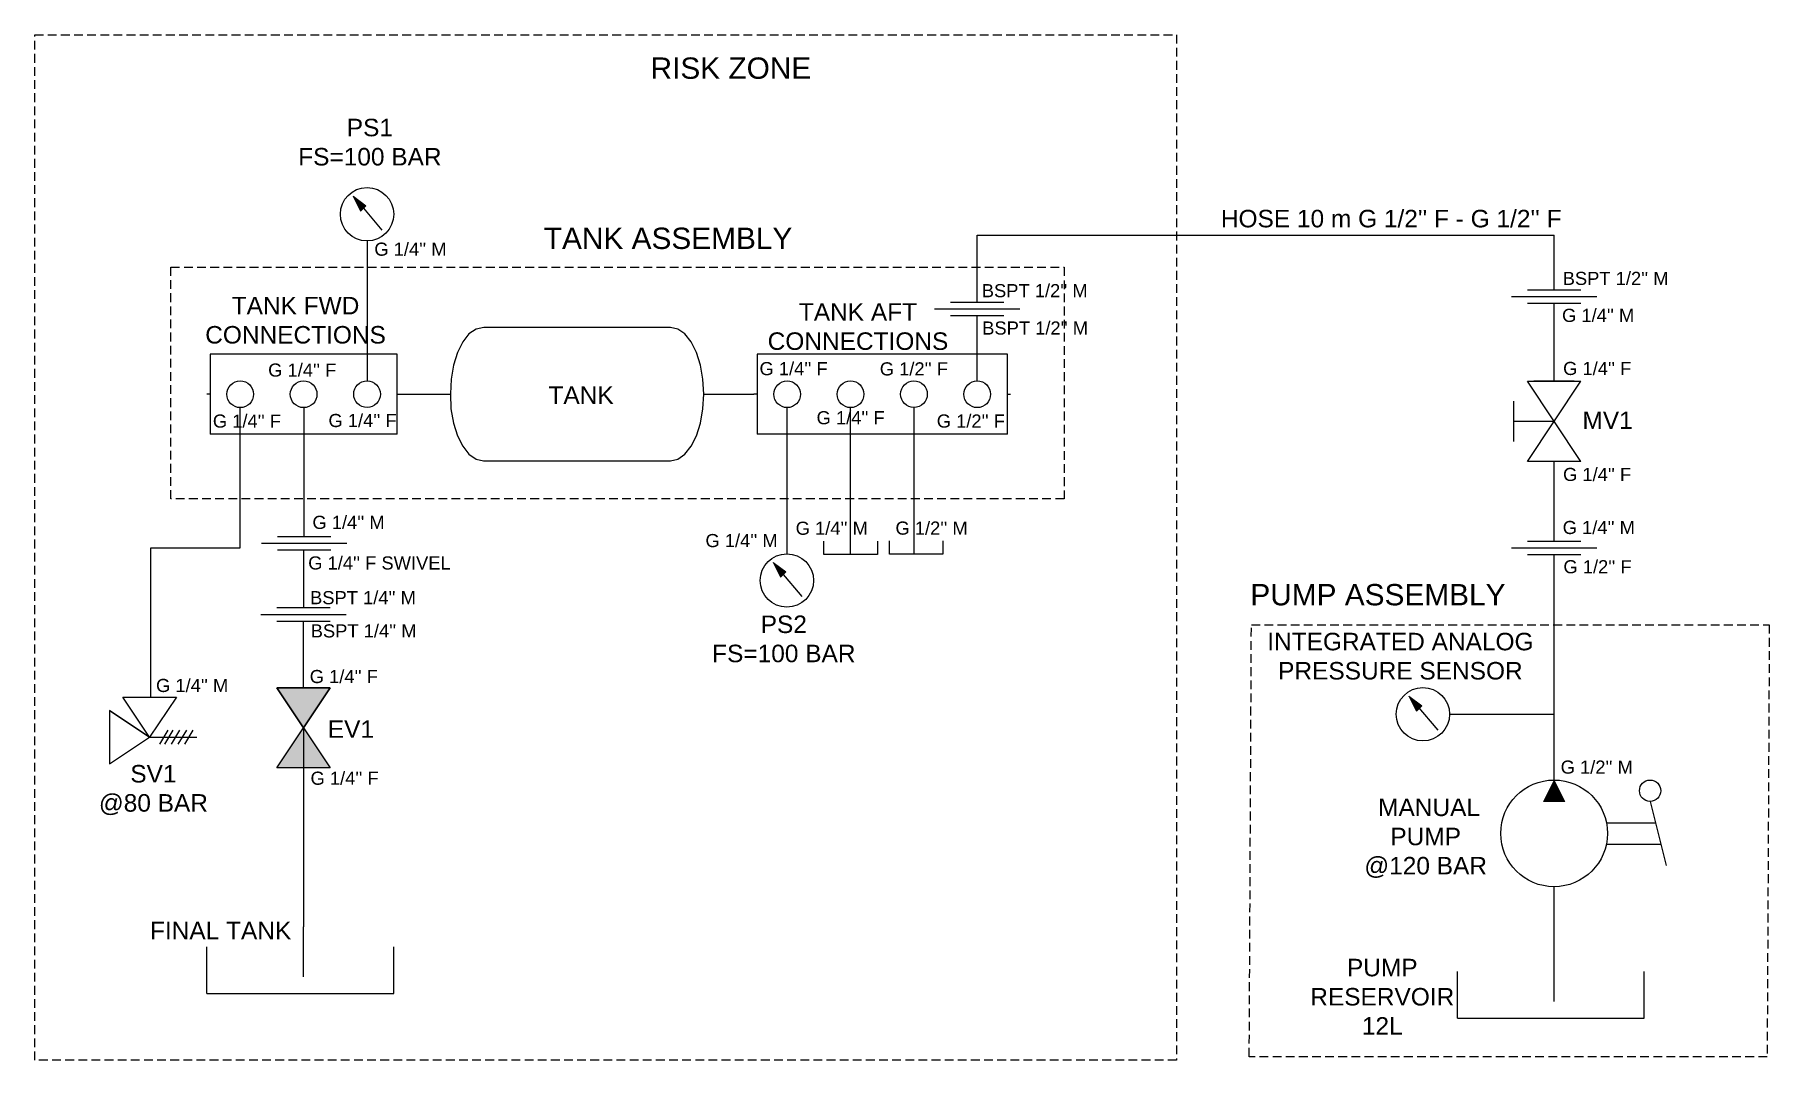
# Model space of a CAD drawing. Header units: inches. Extents: x 74.8 to 114.5, y 58.9 to 82.4.
import ezdxf
from ezdxf.enums import TextEntityAlignment as Align

# ---------------------------------------------------------------- set-up
doc = ezdxf.new("R2010")
doc.units = ezdxf.units.IN
doc.header["$MEASUREMENT"] = 0
doc.linetypes.add('TransientTextAxis', pattern=[0.3, 0.2, -0.1, 0, 0])
doc.layers.add('SYMS', color=7, linetype='Continuous')
doc.layers.add('WIRES', color=7, linetype='Continuous')
doc.styles.add('SIMPLEX', font='SIMPLEX')
doc.styles.add('WD', font='romans.shx')

# ---------------------------------------------------------------- blocks, each defined once
blk = doc.blocks.new('HTK1_RESERVOIR')
for p, q in [((0, -0.469), (0, 0)), ((-0.906, -0.625), (-0.906, -0.188)), ((0.844, -0.625), (0.844, -0.188)), ((-0.906, -0.625), (0.844, -0.625))]:
    blk.add_line(p, q)
at = {"style": 'WD', "width": 0.7}
for tag, p in [('INST', (-0.977, 0.156)), ('LOC', (-0.977, 0)), ('TAG1', (-0.977, -0.156))]:
    blk.add_attdef(tag, text='', height=0.125, dxfattribs=at).set_placement(p, align=Align.RIGHT)
at = {"style": 'WD'}
for tag, p, height, flags in [('X2TERM01', (0, 0), 0.005, 1), ('FAMILY', (-0.571, -0.563), 0.01, 9), ('WDBLKNAM', (-0.573, -0.68), 0.01, 9)]:
    blk.add_attdef(tag, p, '', height=height, dxfattribs=dict(at, flags=flags))
at = {"style": 'WD', "width": 0.7}
for tag, p, height in [('TERM01', (0.012, -0.062), 0.0625), ('RATING1', (0.938, -0.688), 0.125)]:
    blk.add_attdef(tag, p, '', height=height, dxfattribs=at)
at = {"style": 'WD'}
blk.add_attdef('XREF', text='', height=0.0625, dxfattribs=at).set_placement((-0.938, -0.688), align=Align.RIGHT)
at = {"linetype": 'Continuous', "style": 'WD', "flags": 9}
for tag, p in [('CAT', (-0.571, -0.594)), ('ASSYCODE', (-0.571, -0.656)), ('MFG', (-0.571, -0.625))]:
    blk.add_attdef(tag, p, '', height=0.01, dxfattribs=at)
at = {"flags": 1}
blk.add_attdef('WDTYPE', (-0.571, -0.75), '', height=0.01, dxfattribs=at)
at = {"style": 'WD', "width": 0.7}
for tag, p in [('DESC1', (-0.008, -0.844)), ('DESC2', (-0.008, -1)), ('DESC3', (-0.008, -1.188)), ('WDTAGALT', (-0.008, -1.344))]:
    blk.add_attdef(tag, text='', height=0.125, dxfattribs=at).set_placement(p, align=Align.CENTER)
blk = doc.blocks.new('VPM1_LVR_UNI_DIR')
blk.add_hatch(color=7).paths.add_polyline_path([(-0.1, 0.3), (0, 0.5), (0.1, 0.3)])
at = {"color": 7, "linetype": 'Continuous', "lineweight": 0, "ltscale": 645.15999}
for p, q in [((-0.1, 0.3), (0, 0.5)), ((0, 0.5), (0.1, 0.3)), ((-0.1, 0.3), (0.1, 0.3))]:
    blk.add_line(p, q, dxfattribs=at)
at = {"color": 7, "linetype": 'Continuous', "ltscale": 645.15999}
for p, q in [((0.9, 0.3), (1.05, -0.3)), ((0.5, 0.1), (0.95, 0.1)), ((0.49, -0.1), (1, -0.1))]:
    blk.add_line(p, q, dxfattribs=at)
at = {"color": 255, "linetype": 'Continuous', "lineweight": 0, "ltscale": 25.4, "flags": 128}
blk.add_lwpolyline([(-0.1, 0.3), (0, 0.5), (0.1, 0.3)], close=True, dxfattribs=at)
at = {"color": 7, "linetype": 'Continuous', "ltscale": 645.15999}
for centre, radius in [((0, 0), 0.5), ((0.9, 0.4), 0.1)]:
    blk.add_circle(centre, radius, dxfattribs=at)
at = {"style": 'WD', "width": 0.7}
for tag, p, height in [('DESC1', (1.021, 0.625), 0.125), ('TERM01', (0.031, 0.531), 0.0625), ('DESC2', (1.021, 0.469), 0.125), ('DESC3', (1.021, 0.313), 0.125), ('WDTAGALT', (1.021, 0.156), 0.125), ('RATING1', (1.094, -0.25), 0.125), ('TERM02', (0.031, -0.594), 0.0625)]:
    blk.add_attdef(tag, p, '', height=height, dxfattribs=at)
for tag, p in [('INST', (-0.542, 0.469)), ('LOC', (-0.542, 0.313)), ('TAG1', (-0.542, 0.156))]:
    blk.add_attdef(tag, text='', height=0.125, dxfattribs=at).set_placement(p, align=Align.RIGHT)
at = {"style": 'WD'}
for tag, p, height, flags in [('X2TERM01', (0, 0.5), 0.005, 1), ('FAMILY', (-0.042, 0.094), 0.01, 9), ('WDBLKNAM', (-0.043, -0.034), 0.01, 9), ('X8TERM02', (0, -0.5), 0.005, 1)]:
    blk.add_attdef(tag, p, '', height=height, dxfattribs=dict(at, flags=flags))
at = {"linetype": 'Continuous', "style": 'WD', "flags": 9}
for tag, p in [('ASSYCODE', (-0.042, 0)), ('CAT', (-0.042, 0.063)), ('MFG', (-0.042, 0.031))]:
    blk.add_attdef(tag, p, '', height=0.01, dxfattribs=at)
at = {"flags": 1}
blk.add_attdef('WDTYPE', (-0.042, -0.094), '', height=0.01, dxfattribs=at)
blk.add_attdef('XREF', text='', height=0.0625).set_placement((-0.542, -0.25), align=Align.RIGHT)
blk = doc.blocks.new('VTK1_TANK')
at = {"ltscale": 3.2258}
for p, q in [((0.117, 0.49), (0.068, 0.391)), ((0.174, 0.565), (0.117, 0.49)), ((0.242, 0.609), (0.174, 0.565)), ((0.312, 0.625), (0.242, 0.609)), ((2.062, 0.625), (0.312, 0.625)), ((2.13, 0.609), (2.062, 0.625)), ((2.198, 0.565), (2.13, 0.609)), ((2.255, 0.49), (2.198, 0.565)), ((0.068, -0.388), (0.117, -0.487)), ((0.117, -0.487), (0.174, -0.562)), ((2.198, -0.562), (2.255, -0.487)), ((0.174, -0.562), (0.242, -0.607)), ((0.242, -0.607), (0.31, -0.625)), ((0.312, -0.625), (2.062, -0.625)), ((2.062, -0.625), (2.13, -0.607)), ((2.13, -0.607), (2.198, -0.562))]:
    blk.add_line(p, q, dxfattribs=at)
at = {"ltscale": 25.4, "flags": 128}
blk.add_lwpolyline([(2.062, -0.625), (2.13, -0.607), (2.198, -0.562), (2.255, -0.487), (2.305, -0.388), (2.344, -0.271), (2.364, -0.138), (2.375, 0), (2.364, 0.141), (2.344, 0.273), (2.305, 0.391), (2.255, 0.49), (2.198, 0.565), (2.13, 0.609), (2.062, 0.625), (0.312, 0.625), (0.242, 0.609), (0.174, 0.565), (0.117, 0.49), (0.068, 0.391), (0.029, 0.273), (0.008, 0.141), (0, 0.003), (0.005, -0.138), (0.029, -0.271), (0.068, -0.388), (0.117, -0.487), (0.174, -0.562), (0.242, -0.607), (0.31, -0.625)], close=True, dxfattribs=at)
at = {"style": 'WD'}
blk.add_attdef('XREF', (2.406, 0.291), '', height=0.0625, rotation=0.0625, dxfattribs=at)
for tag, p in [('INST', (1.203, 0.17)), ('LOC', (1.179, 0.008)), ('TAG1', (1.197, -0.201))]:
    blk.add_attdef(tag, text='', height=0.125, dxfattribs=at).set_placement(p, align=Align.CENTER)
blk.add_attdef('TERM01', text='', height=0.0625, dxfattribs=at).set_placement((-0.03, 0.018), align=Align.RIGHT)
for tag, p, height in [('X4TERM01', (0, 0), 0.005), ('X1TERM02', (2.375, 0), 0.005), ('TERM02', (2.41, 0.021), 0.0625), ('RATING1', (2.442, -0.235), 0.125), ('DESC1', (2.442, -0.451), 0.125), ('DESC2', (2.442, -0.635), 0.125), ('DESC3', (2.442, -0.825), 0.125), ('WDTAGALT', (2.466, -1.015), 0.125)]:
    blk.add_attdef(tag, p, '', height=height, dxfattribs=at)
at = {"style": 'WD', "flags": 1}
for tag, p in [('WDTYPE', (1.088, 0.053)), ('FAMILY', (1.204, 0.105)), ('CAT', (1.201, 0.073)), ('MFG', (1.203, 0.038)), ('ASSYCODE', (1.231, 0.003))]:
    blk.add_attdef(tag, text='', height=0.01, dxfattribs=at).set_placement(p, align=Align.CENTER)
blk = doc.blocks.new('HFI1_CAP')
at = {"ltscale": 3.2258, "flags": 128}
blk.add_lwpolyline([(-0.125, 0.25), (0, 0.25), (0, -0.25), (-0.125, -0.25)], dxfattribs=at)
at = {"style": 'WD'}
for tag, height, p in [('WDTAGALT', 0.125, (0.026, 0.382)), ('TERM01', 0.0625, (-0.024, 0.02))]:
    blk.add_attdef(tag, text='', height=height, dxfattribs=at).set_placement(p, align=Align.RIGHT)
for tag, p, height in [('RATING1', (-0.861, 0.114), 0.125), ('X4TERM01', (0, 0), 0.005), ('DESC1', (-0.907, -0.391), 0.125), ('DESC2', (-0.907, -0.575), 0.125), ('DESC3', (-0.907, -0.764), 0.125)]:
    blk.add_attdef(tag, p, '', height=height, dxfattribs=at)
blk.add_attdef('XREF', text='', height=0.0625, rotation=0.0625, dxfattribs=at).set_placement((0.222, 0.241), align=Align.TOP_CENTER)
at = {"style": 'WD', "flags": 1}
for tag, height, p in [('WDTYPE', 0.01, (0.131, 0.085)), ('FAMILY', 0.01, (0.045, -0.139)), ('CAT', 0.01, (0.045, -0.184)), ('MFG', 0.01, (0.047, -0.215)), ('ASSYCODE', 0.01, (0.075, -0.244)), ('INST', 0.125, (0.146, -0.453)), ('LOC', 0.125, (0.122, -0.614)), ('TAG1', 0.125, (0.14, -0.823))]:
    blk.add_attdef(tag, text='', height=height, dxfattribs=at).set_placement(p, align=Align.CENTER)
blk = doc.blocks.new('HMT1_PRESSURE_GAUGE')
blk.add_hatch(color=7).paths.add_polyline_path([(-0.13, 0.17), (-0.06, 0.03), (-0.01, 0.08)])
at = {"color": 7, "linetype": 'Continuous', "lineweight": 0, "ltscale": 645.15999}
for p, q in [((-0.13, 0.17), (-0.06, 0.03)), ((-0.13, 0.17), (-0.01, 0.08)), ((-0.06, 0.03), (-0.01, 0.08))]:
    blk.add_line(p, q, dxfattribs=at)
at = {"color": 7, "linetype": 'Continuous', "ltscale": 645.15999}
blk.add_line((-0.056, 0.082), (0.14, -0.15), dxfattribs=at)
at = {"color": 255, "linetype": 'Continuous', "lineweight": 0, "ltscale": 25.4, "flags": 128}
blk.add_lwpolyline([(-0.13, 0.17), (-0.06, 0.03), (-0.01, 0.08)], close=True, dxfattribs=at)
at = {"color": 7, "linetype": 'Continuous', "ltscale": 645.15999}
blk.add_circle((0, 0), 0.25, dxfattribs=at)
at = {"style": 'WD', "width": 0.7}
for tag, p in [('INST', (-0.01, 0.531)), ('LOC', (-0.01, 0.406)), ('TAG1', (-0.01, 0.281)), ('DESC1', (0.021, -0.375)), ('DESC2', (0.021, -0.5)), ('DESC3', (0.021, -0.625)), ('WDTAGALT', (0.021, -0.75))]:
    blk.add_attdef(tag, text='', height=0.0938, dxfattribs=at).set_placement(p, align=Align.CENTER)
blk.add_attdef('TERM01', text='', height=0.0625, dxfattribs=at).set_placement((-0.281, 0.031), align=Align.RIGHT)
at = {"style": 'WD'}
for tag, p, height, flags in [('X4TERM01', (-0.25, 0), 0.005, 1), ('X1TERM02', (0.25, 0), 0.005, 1), ('FAMILY', (-0.052, -0.062), 0.01, 9), ('WDBLKNAM', (-0.052, -0.187), 0.01, 9)]:
    blk.add_attdef(tag, p, '', height=height, dxfattribs=dict(at, flags=flags))
at = {"flags": 1}
blk.add_attdef('WDTYPE', (0.094, 0.094), '', height=0.01, dxfattribs=at)
at = {"style": 'WD', "width": 0.7}
for tag, p, height in [('TERM02', (0.281, 0.031), 0.0625), ('RATING1', (0.281, -0.187), 0.0938)]:
    blk.add_attdef(tag, p, '', height=height, dxfattribs=at)
at = {"style": 'WD'}
blk.add_attdef('XREF', text='', height=0.0625, dxfattribs=at).set_placement((-0.281, -0.156), align=Align.RIGHT)
at = {"linetype": 'Continuous', "style": 'WD', "flags": 9}
for tag, p in [('ASSYCODE', (-0.052, -0.156)), ('CAT', (-0.052, -0.094)), ('MFG', (-0.052, -0.125))]:
    blk.add_attdef(tag, p, '', height=0.01, dxfattribs=at)
blk = doc.blocks.new('HMN1_MANIFOLD_3P')
for p, q in [((1.75, 0.375), (0, 0.375)), ((0, 0.375), (0, -0.375)), ((1.75, -0.375), (1.75, 0.375)), ((0, 0), (-0.031, 0)), ((1.75, 0), (1.781, 0)), ((1.75, -0.375), (0, -0.375))]:
    blk.add_line(p, q)
for centre in [(0.281, 0), (0.875, 0), (1.469, 0.001)]:
    blk.add_circle(centre, 0.125)
at = {"style": 'WD', "width": 0.7}
for tag, height, p in [('INST', 0.125, (-0.062, 0.781)), ('LOC', 0.125, (-0.062, 0.625)), ('TAG1', 0.125, (-0.062, 0.469)), ('TERM01', 0.0625, (-0.062, 0.062)), ('RATING1', 0.125, (-0.062, -0.594)), ('DESC1', 0.125, (-0.064, -0.747)), ('DESC2', 0.125, (-0.064, -0.904)), ('DESC3', 0.125, (-0.064, -1.06)), ('WDTAGALT', 0.125, (-0.064, -1.216))]:
    blk.add_attdef(tag, text='', height=height, dxfattribs=at).set_placement(p, align=Align.RIGHT)
at = {"style": 'WD', "flags": 1}
for tag, p in [('X4TERM01', (-0.031, 0)), ('X2TERM03', (0.281, 0.125)), ('X2TERM05', (0.875, 0.125)), ('X2TERM07', (1.469, 0.125)), ('X1TERM08', (1.781, 0)), ('X8TERM02', (0.281, -0.125)), ('X8TERM04', (0.875, -0.125)), ('X8TERM06', (1.469, -0.123))]:
    blk.add_attdef(tag, p, '', height=0.005, rotation=90, dxfattribs=at)
at = {"style": 'WD'}
for tag, p, flags in [('WDTYPE', (0.062, 0.062), 1), ('WDBLKNAM', (1.611, -0.469), 9), ('FAMILY', (1.612, -0.5), 9)]:
    blk.add_attdef(tag, p, '', height=0.01, dxfattribs=dict(at, flags=flags))
at = {"style": 'WD', "width": 0.7}
blk.add_attdef('TERM08', (1.812, 0.062), '', height=0.0625, dxfattribs=at)
at = {"style": 'WD'}
blk.add_attdef('XREF', (1.812, -0.25), '', height=0.0625, dxfattribs=at)
at = {"linetype": 'Continuous', "style": 'WD', "flags": 9}
for tag, p in [('MFG', (1.625, -0.531)), ('CAT', (1.625, -0.562)), ('ASSYCODE', (1.65, -0.594))]:
    blk.add_attdef(tag, text='', height=0.01, dxfattribs=at).set_placement(p, align=Align.CENTER)
blk = doc.blocks.new('VMT1_PRESSURE_GAUGE')
blk.add_hatch(color=7).paths.add_polyline_path([(-0.13, 0.17), (-0.06, 0.03), (-0.01, 0.08)])
at = {"color": 7, "linetype": 'Continuous', "lineweight": 0, "ltscale": 645.15999}
for p, q in [((-0.13, 0.17), (-0.06, 0.03)), ((-0.13, 0.17), (-0.01, 0.08)), ((-0.06, 0.03), (-0.01, 0.08))]:
    blk.add_line(p, q, dxfattribs=at)
at = {"color": 7, "linetype": 'Continuous', "ltscale": 645.15999}
blk.add_line((-0.05, 0.076), (0.14, -0.15), dxfattribs=at)
at = {"color": 255, "linetype": 'Continuous', "lineweight": 0, "ltscale": 25.4, "flags": 128}
blk.add_lwpolyline([(-0.13, 0.17), (-0.06, 0.03), (-0.01, 0.08)], close=True, dxfattribs=at)
at = {"color": 7, "linetype": 'Continuous', "ltscale": 645.15999}
blk.add_circle((0, 0), 0.25, dxfattribs=at)
at = {"style": 'WD', "width": 0.7}
for tag, p, height in [('TERM01', (0.031, 0.281), 0.0625), ('INST', (0.275, 0.156), 0.0938), ('TAG1', (0.275, -0.094), 0.0938), ('LOC', (0.275, 0.031), 0.0938), ('RATING1', (0.219, -0.25), 0.0938), ('TERM02', (0.031, -0.344), 0.0625)]:
    blk.add_attdef(tag, p, '', height=height, dxfattribs=at)
for tag, p in [('DESC1', (-0.287, 0.187)), ('DESC2', (-0.287, 0.062)), ('DESC3', (-0.287, -0.063)), ('WDTAGALT', (-0.287, -0.188))]:
    blk.add_attdef(tag, text='', height=0.0938, dxfattribs=at).set_placement(p, align=Align.RIGHT)
at = {"style": 'WD'}
for tag, p, height, flags in [('X2TERM01', (0, 0.25), 0.005, 1), ('FAMILY', (-0.094, -0.094), 0.01, 9), ('WDBLKNAM', (-0.095, -0.219), 0.01, 9), ('X8TERM02', (0, -0.25), 0.005, 1)]:
    blk.add_attdef(tag, p, '', height=height, dxfattribs=dict(at, flags=flags))
at = {"flags": 1}
blk.add_attdef('WDTYPE', (0.094, 0.062), '', height=0.01, dxfattribs=at)
at = {"linetype": 'Continuous', "style": 'WD', "flags": 9}
for tag, p in [('CAT', (-0.094, -0.125)), ('MFG', (-0.094, -0.156)), ('ASSYCODE', (-0.094, -0.188))]:
    blk.add_attdef(tag, p, '', height=0.01, dxfattribs=at)
at = {"style": 'WD'}
blk.add_attdef('XREF', text='', height=0.0625, dxfattribs=at).set_placement((-0.25, -0.281), align=Align.RIGHT)
blk = doc.blocks.new('VGVA1_GATE_VALVE_CLOS')
h = blk.add_hatch(color=256)
h.paths.add_polyline_path([(0, 0), (0.25, 0.375), (-0.25, 0.375)])
h.paths.add_polyline_path([(-0.25, -0.375), (0.25, -0.375), (0, 0)])
h.paths.add_polyline_path([(-0.001, -0.001), (0.039, -0.001), (0.039, 0.006), (-0.001, 0.006)], flags=9)
h.paths.add_polyline_path([(0.062, -0.004), (0.439, -0.004), (0.439, 0.09), (0.062, 0.09)], flags=9)
h.paths.add_polyline_path([(-0.001, 0.374), (0.039, 0.374), (0.039, 0.381), (-0.001, 0.381)], flags=9)
h.paths.add_polyline_path([(-0.001, -0.376), (0.037, -0.376), (0.037, -0.369), (-0.001, -0.369)], flags=9)
at = {"ltscale": 3.2258}
for p, q in [((-0.25, 0.375), (0.25, -0.375)), ((-0.25, -0.375), (0.25, 0.375)), ((0.25, 0.375), (-0.25, 0.375)), ((0.25, -0.375), (-0.25, -0.375))]:
    blk.add_line(p, q, dxfattribs=at)
at = {"ltscale": 25.4, "flags": 128}
for points in [[(0.25, 0.375), (0, 0), (-0.25, 0.375)], [(-0.25, -0.375), (0, 0), (0.25, -0.375)]]:
    blk.add_lwpolyline(points, close=True, dxfattribs=at)
at = {"style": 'WD', "flags": 1}
for tag, p in [('INST', (-0.294, 0.207)), ('LOC', (-0.294, 0.031)), ('TAG1', (-0.294, -0.159))]:
    blk.add_attdef(tag, text='', height=0.125, dxfattribs=at).set_placement(p, align=Align.RIGHT)
at = {"style": 'WD'}
for tag, p, height in [('X2TERM03', (0, 0.375), 0.005), ('TERM03', (0.02, 0.388), 0.0625), ('X1TERM02', (0, 0), 0.005), ('TERM02', (0.075, 0.012), 0.0625), ('RATING1', (0.274, -0.186), 0.125), ('DESC1', (0.274, -0.403), 0.125), ('X8TERM01', (0, -0.375), 0.005), ('TERM01', (0.029, -0.455), 0.0625), ('DESC2', (0.274, -0.586), 0.125), ('DESC3', (0.274, -0.776), 0.125), ('WDTAGALT', (0.274, -0.944), 0.125)]:
    blk.add_attdef(tag, p, '', height=height, dxfattribs=at)
blk.add_attdef('XREF', text='', height=0.0625, rotation=0.0625, dxfattribs=at).set_placement((0.362, 0.365), align=Align.TOP_CENTER)
at = {"style": 'WD', "flags": 1}
for tag, p in [('WDTYPE', (-0.37, -0.287)), ('FAMILY', (-0.378, -0.346)), ('CAT', (-0.378, -0.391)), ('MFG', (-0.376, -0.422)), ('ASSYCODE', (-0.348, -0.451))]:
    blk.add_attdef(tag, text='', height=0.01, dxfattribs=at).set_placement(p, align=Align.CENTER)
blk = doc.blocks.new('HMN1_MANIFOLD_4P')
for p, q in [((2.344, 0.375), (0, 0.375)), ((0, 0.375), (0, -0.375)), ((2.344, -0.375), (2.344, 0.375)), ((0, 0), (-0.031, 0)), ((2.344, 0), (2.375, 0)), ((2.344, -0.375), (0, -0.375))]:
    blk.add_line(p, q)
for centre in [(0.281, 0), (0.875, 0), (1.469, 0.001), (2.062, 0)]:
    blk.add_circle(centre, 0.125)
at = {"style": 'WD', "width": 0.7}
for tag, height, p in [('INST', 0.125, (-0.062, 0.781)), ('LOC', 0.125, (-0.062, 0.625)), ('TAG1', 0.125, (-0.062, 0.469)), ('TERM01', 0.0625, (-0.062, 0.062)), ('RATING1', 0.125, (-0.062, -0.594)), ('DESC1', 0.125, (-0.064, -0.747)), ('DESC2', 0.125, (-0.064, -0.904)), ('DESC3', 0.125, (-0.064, -1.06)), ('WDTAGALT', 0.125, (-0.064, -1.216))]:
    blk.add_attdef(tag, text='', height=height, dxfattribs=at).set_placement(p, align=Align.RIGHT)
at = {"style": 'WD', "flags": 1}
for tag, p in [('X4TERM01', (-0.031, 0)), ('X2TERM03', (0.281, 0.125)), ('X2TERM05', (0.875, 0.125)), ('X2TERM07', (1.469, 0.125)), ('X2TERM09', (2.062, 0.125)), ('X1TERM10', (2.375, 0)), ('X8TERM02', (0.281, -0.125)), ('X8TERM04', (0.875, -0.125)), ('X8TERM06', (1.469, -0.123)), ('X8TERM08', (2.062, -0.125))]:
    blk.add_attdef(tag, p, '', height=0.005, rotation=90, dxfattribs=at)
at = {"style": 'WD'}
for tag, p, flags in [('WDTYPE', (0.062, 0.062), 1), ('WDBLKNAM', (2.249, -0.406), 9), ('FAMILY', (2.25, -0.438), 9)]:
    blk.add_attdef(tag, p, '', height=0.01, dxfattribs=dict(at, flags=flags))
at = {"style": 'WD', "width": 0.7}
blk.add_attdef('TERM10', (2.406, 0.062), '', height=0.0625, dxfattribs=at)
at = {"style": 'WD'}
blk.add_attdef('XREF', (2.406, -0.281), '', height=0.0625, dxfattribs=at)
at = {"linetype": 'Continuous', "style": 'WD', "flags": 9}
for tag, p in [('MFG', (2.263, -0.469)), ('CAT', (2.263, -0.5)), ('ASSYCODE', (2.288, -0.531))]:
    blk.add_attdef(tag, text='', height=0.01, dxfattribs=at).set_placement(p, align=Align.CENTER)
blk = doc.blocks.new('VFI1_UNION')
at = {"ltscale": 3.2258}
for p, q in [((-0.4, -0.063), (0.4, -0.063)), ((-0.25, 0), (0.25, 0)), ((-0.25, -0.125), (0.25, -0.125))]:
    blk.add_line(p, q, dxfattribs=at)
at = {"style": 'WD'}
blk.add_attdef('WDTAGALT', text='', height=0.125, dxfattribs=at).set_placement((-0.035, 0.116), align=Align.RIGHT)
for tag, p, height in [('RATING1', (0.136, 0.123), 0.125), ('X2TERM02', (0, 0), 0.005), ('TERM02', (0.008, 0.013), 0.0625), ('X8TERM01', (0, -0.125), 0.005), ('TERM01', (0.017, -0.206), 0.0625), ('DESC1', (-0.937, -0.297), 0.125), ('DESC2', (-0.937, -0.481), 0.125), ('DESC3', (-0.937, -0.671), 0.125)]:
    blk.add_attdef(tag, p, '', height=height, dxfattribs=at)
at = {"style": 'WD', "flags": 1}
for tag, height, p in [('WDTYPE', 0.01, (0.506, -0.167)), ('FAMILY', 0.01, (0.614, -0.146)), ('INST', 0.125, (0.078, -0.384)), ('CAT', 0.01, (0.614, -0.19)), ('MFG', 0.01, (0.615, -0.222)), ('ASSYCODE', 0.01, (0.643, -0.251)), ('LOC', 0.125, (0.054, -0.545)), ('TAG1', 0.125, (0.072, -0.755))]:
    blk.add_attdef(tag, text='', height=height, dxfattribs=at).set_placement(p, align=Align.CENTER)
at = {"style": 'WD'}
blk.add_attdef('XREF', text='', height=0.0625, rotation=0.0625, dxfattribs=at).set_placement((0.597, -0.011), align=Align.TOP_CENTER)
blk = doc.blocks.new('HGVA1_PRESS_RELIEF_VAL2')
at = {"ltscale": 3.2258}
for p, q in [((0.065, 0.404), (-0.067, 0.326)), ((0.065, 0.344), (-0.067, 0.265)), ((0, 0), (0, 0.442)), ((0.065, 0.281), (-0.067, 0.202)), ((0.065, 0.218), (-0.067, 0.139)), ((0.065, 0.17), (-0.067, 0.091)), ((0.375, -0.25), (0.375, 0.25)), ((0.25, -0.375), (0, 0)), ((-0.25, -0.375), (0, 0)), ((0.25, -0.375), (-0.25, -0.375))]:
    blk.add_line(p, q, dxfattribs=at)
at = {"ltscale": 25.4, "flags": 128}
for points in [[(0.375, 0.25), (0, 0), (0.375, -0.25)], [(0, 0), (0.25, -0.375), (-0.25, -0.375)]]:
    blk.add_lwpolyline(points, close=True, dxfattribs=at)
at = {"style": 'WD', "flags": 1}
for tag, p in [('INST', (-0.263, 0.497)), ('LOC', (-0.263, 0.314)), ('TAG1', (-0.262, 0.13))]:
    blk.add_attdef(tag, text='', height=0.125, dxfattribs=at).set_placement(p, align=Align.RIGHT)
at = {"style": 'WD'}
blk.add_attdef('XREF', text='', height=0.0625, rotation=0.0625, dxfattribs=at).set_placement((0.539, 0.301), align=Align.TOP_CENTER)
for tag, p, height in [('X1TERM02', (0.375, 0), 0.005), ('TERM02', (0.409, 0.03), 0.0625), ('RATING1', (0.403, -0.154), 0.125), ('DESC1', (0.403, -0.34), 0.125), ('X8TERM01', (0, -0.375), 0.005), ('TERM01', (0.029, -0.455), 0.0625), ('DESC2', (0.403, -0.524), 0.125), ('DESC3', (0.403, -0.714), 0.125), ('WDTAGALT', (0.403, -0.887), 0.125)]:
    blk.add_attdef(tag, p, '', height=height, dxfattribs=at)
at = {"style": 'WD', "flags": 1}
for tag, p in [('FAMILY', (-0.328, -0.232)), ('WDTYPE', (-0.321, -0.173)), ('CAT', (-0.328, -0.276)), ('MFG', (-0.326, -0.308)), ('ASSYCODE', (-0.298, -0.337))]:
    blk.add_attdef(tag, text='', height=0.01, dxfattribs=at).set_placement(p, align=Align.CENTER)
blk = doc.blocks.new('VGVA1_SCREW_DOWN_VALVE')
for p, q in [((0.25, -0.375), (-0.25, 0.375)), ((-0.25, -0.375), (0.25, 0.375)), ((-0.25, 0.375), (0.25, 0.375)), ((0.187, 0.375), (-0.188, 0.375)), ((-0.375, -0.188), (-0.375, 0.187)), ((-0.375, 0), (0, 0)), ((0.25, -0.375), (-0.25, -0.375)), ((0.187, -0.375), (-0.188, -0.375))]:
    blk.add_line(p, q)
at = {"style": 'WD'}
for tag, p, height in [('X2TERM02', (0, 0.375), 0.005), ('TERM02', (0.009, 0.388), 0.0625), ('RATING1', (0.272, -0.134), 0.125), ('DESC1', (0.272, -0.35), 0.125), ('X8TERM01', (0, -0.375), 0.005), ('TERM01', (0.026, -0.447), 0.0625), ('DESC2', (0.272, -0.534), 0.125), ('DESC3', (0.272, -0.724), 0.125), ('WDTAGALT', (0.272, -0.9), 0.125)]:
    blk.add_attdef(tag, p, '', height=height, dxfattribs=at)
blk.add_attdef('XREF', text='', height=0.0625, rotation=0.0625, dxfattribs=at).set_placement((0.4, 0.326), align=Align.TOP_CENTER)
at = {"style": 'WD', "width": 0.7, "flags": 1}
blk.add_attdef('TAG1', text='', height=0.125, dxfattribs=at).set_placement((-0.476, 0.108), align=Align.RIGHT)
at = {"style": 'WD', "width": 0.7}
for tag, p in [('INST', (-0.476, -0.068)), ('LOC', (-0.476, -0.235))]:
    blk.add_attdef(tag, text='', height=0.125, dxfattribs=at).set_placement(p, align=Align.RIGHT)
at = {"style": 'WD', "flags": 1}
for tag, p in [('WDTYPE', (-0.168, -0.021)), ('FAMILY', (-0.158, -0.04)), ('CAT', (-0.158, -0.085)), ('MFG', (-0.157, -0.116)), ('ASSYCODE', (-0.129, -0.145))]:
    blk.add_attdef(tag, text='', height=0.01, dxfattribs=at).set_placement(p, align=Align.CENTER)

msp = doc.modelspace()

# ---------------------------------------------------------------- linework, layer by layer
for p, q in [((96.356, 77.779), (109.538, 77.779)), ((109.538, 76.528), (109.538, 77.779)), ((109.538, 74.439), (109.538, 76.223)), ((109.538, 70.785), (109.538, 72.607)), ((109.538, 65.325), (109.538, 70.481)), ((80.96, 66.519), (80.96, 61.969))]:
    msp.add_line(p, q)
at = {"color": 240, "linetype": 'TransientTextAxis', "true_color": 0xed1f24}
msp.add_lwpolyline([(74.814, 82.359), (100.912, 82.359), (100.912, 58.919), (74.814, 58.919)], close=True, dxfattribs=at)
at = {"color": 30, "linetype": 'TransientTextAxis', "true_color": 0xf8991e}
for points in [[(77.926, 77.044), (98.34, 77.044), (98.34, 71.749), (77.926, 71.749)], [(102.62, 68.871), (114.457, 68.871), (114.407, 59.002), (102.571, 59.002)]]:
    msp.add_lwpolyline(points, close=True, dxfattribs=at)
at = {"layer": 'WIRES'}
for p, q in [((96.356, 76.244), (96.356, 77.779)), ((82.409, 77.646), (82.409, 74.445)), ((96.356, 75.581), (96.356, 75.94)), ((96.356, 74.445), (96.356, 75.581)), ((83.171, 74.141), (84.314, 74.141)), ((90.106, 74.141), (91.25, 74.141)), ((79.512, 70.635), (79.512, 73.836)), ((80.974, 70.893), (80.974, 73.836)), ((92.013, 70.495), (92.013, 73.836)), ((93.461, 70.482), (93.461, 73.836)), ((94.908, 73.838), (94.908, 70.487)), ((77.468, 70.635), (79.512, 70.635)), ((77.468, 67.207), (77.468, 70.635)), ((80.963, 69.264), (80.963, 70.588)), ((80.96, 67.434), (80.96, 68.959)), ((107.149, 66.829), (109.538, 66.829)), ((109.538, 61.409), (109.538, 62.886))]:
    msp.add_line(p, q, dxfattribs=at)

# ---------------------------------------------------------------- block references
at = {"xscale": -2.438902001164822, "yscale": 2.438902001164822, "zscale": 2.438902001164822, "rotation": 270}
msp.add_blockref('HGVA1_PRESS_RELIEF_VAL2', (77.441, 66.304), dxfattribs=at)
at = {"layer": 'SYMS'}
for name, p, xscale, yscale, zscale in [('VMT1_PRESSURE_GAUGE', (82.409, 78.256), 2.438902001164822, 2.438902001164822, 2.438902001164822), ('VFI1_UNION', (109.538, 76.528), 2.438902001164822, 2.438902001164822, 2.438902001164822), ('VFI1_UNION', (96.356, 76.244), 2.438902001164822, 2.438902001164822, 2.438902001164822), ('VTK1_TANK', (84.314, 74.141), 2.438902001164822, 2.438902001164822, 2.438902001164822), ('HMN1_MANIFOLD_3P', (78.826, 74.141), 2.438902001164822, 2.438902001164822, 2.438902001164822), ('HMN1_MANIFOLD_4P', (91.326, 74.141), 2.438902001164822, 2.438902001164822, 2.438902001164822), ('VGVA1_SCREW_DOWN_VALVE', (109.538, 73.523), 2.443509331734847, 2.443509331734847, 2.443509331734847), ('VFI1_UNION', (80.974, 70.893), 2.438902001164822, 2.438902001164822, 2.438902001164822), ('VFI1_UNION', (109.538, 70.785), 2.438902001164822, 2.438902001164822, 2.438902001164822), ('VMT1_PRESSURE_GAUGE', (92.004, 69.885), 2.438902001164822, 2.438902001164822, 2.438902001164822), ('VFI1_UNION', (80.96, 69.264), 2.438902001164822, 2.438902001164822, 2.438902001164822), ('VGVA1_GATE_VALVE_CLOS', (80.96, 66.519), 2.438902001164822, 2.438902001164822, 2.438902001164822), ('HMT1_PRESSURE_GAUGE', (106.539, 66.829), 2.438902001164822, 2.438902001164822, 2.438902001164822), ('VPM1_LVR_UNI_DIR', (109.538, 64.105), 2.438902001164822, 2.438902001164822, 2.438902001164822), ('HTK1_RESERVOIR', (80.96, 61.969), 2.438902001164822, 2.438902001164822, 2.438902001164822), ('HTK1_RESERVOIR', (109.538, 61.409), 2.438902001164822, 2.438902001164822, 2.438902001164822)]:
    msp.add_blockref(name, p, dxfattribs=dict(at, xscale=xscale, yscale=yscale, zscale=zscale))
at = {"layer": 'SYMS', "xscale": 2.438902001164822, "yscale": 2.438902001164822, "zscale": 2.438902001164822, "rotation": 270}
for p in [(93.462, 70.482), (94.96, 70.487)]:
    msp.add_blockref('HFI1_CAP', p, dxfattribs=at)

# ---------------------------------------------------------------- texts
at = {"color": 1, "attachment_point": 5, "style": 'SIMPLEX'}
for s, width, gutter_width, heights, insert, char_height in [('{\\fArial|b0|i0|c0|p34;\\C240;\\c2367469;RISK ZONE}', 6.69679, 2.439, [0], (90.725, 81.591), 0.48778), ('{\\fArial|b0|i0|c0|p34;\\C152;\\c12285479;PS1\\PFS=100 BAR}', 3.62001, 2.439, [0], (82.474, 79.901), 0.4), ("\\A1;{\\fArial|b0|i0|c0|p34;\\C152;\\c12285479;HOSE 10 m G 1/2'' F - G 1/2'' F}", 8.34458, 0, [1.175], (105.815, 78.153), 0.4), ('{\\fArial|b0|i0|c0|p34;\\C30;\\c2005496;TANK ASSEMBLY}', 6.69679, 2.439, [0], (89.289, 77.702), 0.48778), ("\\A1;{\\fArial|b0|i0|c0|p34;\\C85;\\c4766296;G 1/4'' M}", 1.8922, 2.439, [0], (83.401, 77.455), 0.3), ("\\A1;{\\fArial|b0|i0|c0|p34;\\C85;\\c4766296;BSPT 1/2'' M}", 5.35113, 2.439, [0.491], (110.944, 76.787), 0.3), ("\\A1;{\\fArial|b0|i0|c0|p34;\\C85;\\c4766296;BSPT 1/2'' M}", 2.93177, 2.439, [0.491], (97.668, 76.507), 0.3), ('{\\fArial|b0|i0|c0|p34;\\C152;\\c12285479;TANK FWD CONNECTIONS}', 3.62001, 2.439, [0], (80.775, 75.831), 0.4), ('{\\fArial|b0|i0|c0|p34;\\C152;\\c12285479;TANK AFT CONNECTIONS}', 3.62001, 2.439, [0], (93.629, 75.686), 0.4), ("\\A1;{\\fArial|b0|i0|c0|p34;\\C85;\\c4766296;BSPT 1/2'' M}", 2.70088, 2.439, [0.491], (97.677, 75.653), 0.3), ("\\A1;{\\fArial|b0|i0|c0|p34;\\C85;\\c4766296;G 1/4'' M}", 2.15784, 2.439, [0], (110.545, 75.942), 0.3), ("\\A1;{\\fArial|b0|i0|c0|p34;\\C85;\\c4766296;G 1/4\\H1x;'' F}", 1.76176, 2.439, [0], (80.928, 74.692), 0.3), ("\\A1;{\\fArial|b0|i0|c0|p34;\\C85;\\c4766296;G 1/4\\H1x;'' F}", 1.58505, 2.439, [0], (92.157, 74.725), 0.3), ("\\A1;{\\fArial|b0|i0|c0|p34;\\C85;\\c4766296;G 1/2'' F}", 1.53964, 2.439, [0], (94.906, 74.719), 0.3), ("\\A1;{\\fArial|b0|i0|c0|p34;\\C85;\\c4766296;G 1/4'' F}", 1.50429, 2.439, [0], (110.523, 74.729), 0.3), ('{\\fArial|b0|i0|c0|p34;\\C152;\\c12285479;TANK}', 3.62001, 2.439, [0], (87.301, 74.121), 0.4), ("\\A1;{\\fArial|b0|i0|c0|p34;\\C85;\\c4766296;G 1/4\\H1x;'' F}", 1.61296, 2.439, [0], (93.461, 73.603), 0.3), ('{\\fArial|b0|i0|c0|p34;\\C152;\\c12285479;MV1}', 1.02483, 2.439, [0.55], (110.761, 73.547), 0.4), ("\\A1;{\\fArial|b0|i0|c0|p34;\\C85;\\c4766296;G 1/4\\H1x;'' F}", 1.68539, 2.439, [0], (79.664, 73.526), 0.3), ("\\A1;{\\fArial|b0|i0|c0|p34;\\C85;\\c4766296;G 1/4\\H1x;'' F}", 1.67033, 2.439, [0], (82.306, 73.539), 0.3), ("\\A1;{\\fArial|b0|i0|c0|p34;\\C85;\\c4766296;G 1/2\\H1x;'' F}", 1.60283, 2.439, [0], (96.208, 73.527), 0.3), ("\\A1;{\\fArial|b0|i0|c0|p34;\\C85;\\c4766296;G 1/4'' F}", 1.54809, 2.439, [0], (110.521, 72.307), 0.3), ("\\A1;{\\fArial|b0|i0|c0|p34;\\C85;\\c4766296;G 1/4'' M}", 2.04532, 2.439, [0], (81.986, 71.211), 0.3), ("\\A1;{\\fArial|b0|i0|c0|p34;\\C85;\\c4766296;G 1/4'' M}", 1.73873, 2.439, [0], (90.968, 70.795), 0.3), ("\\A1;{\\fArial|b0|i0|c0|p34;\\C85;\\c4766296;G 1/4'' M}", 2.66266, 2.439, [0], (93.03, 71.077), 0.3), ("\\A1;{\\fArial|b0|i0|c0|p34;\\C85;\\c4766296;G 1/2'' M}", 1.64164, 2.439, [0], (95.311, 71.08), 0.3), ("\\A1;{\\fArial|b0|i0|c0|p34;\\C85;\\c4766296;G 1/4'' M}", 2.02895, 2.439, [0], (110.56, 71.094), 0.3), ("\\A1;{\\fArial|b0|i0|c0|p34;\\C85;\\c4766296;G 1/4\\H1x;'' F SWIVEL}", 4.30802, 2.439, [0], (82.693, 70.284), 0.3), ("\\A1;{\\fArial|b0|i0|c0|p34;\\C85;\\c4766296;G 1/2'' F}", 1.68829, 2.439, [0], (110.53, 70.197), 0.3), ('{\\fArial|b0|i0|c0|p34;\\C30;\\c2005496;PUMP ASSEMBLY}', 6.69679, 2.439, [0], (105.512, 69.557), 0.48778), ("\\A1;{\\fArial|b0|i0|c0|p34;\\C85;\\c4766296;BSPT 1/4\\H1x;'' M}", 3.62001, 2.439, [0], (82.316, 69.491), 0.3), ('{\\fArial|b0|i0|c0|p34;\\C152;\\c12285479;PS2\\PFS=100 BAR}', 3.62001, 2.439, [0], (91.934, 68.548), 0.4), ("\\A1;{\\fArial|b0|i0|c0|p34;\\C85;\\c4766296;BSPT 1/4\\H1x;'' M}", 3.62001, 2.439, [0], (82.331, 68.731), 0.3), ('{\\fArial|b0|i0|c0|p34;\\C152;\\c12285479; INTEGRATED ANALOG\\P PRESSURE SENSOR}', 9.56991, 0.649, [2.15], (105.948, 68.153), 0.4), ("\\A1;{\\fArial|b0|i0|c0|p34;\\C85;\\c4766296;G 1/4\\H1x;'' F}", 2.11374, 2.439, [0], (81.878, 67.688), 0.3), ("\\A1;{\\fArial|b0|i0|c0|p34;\\C85;\\c4766296;G 1/4'' M}", 1.82507, 2.439, [0], (78.412, 67.484), 0.3), ('{\\fArial|b0|i0|c0|p34;\\C152;\\c12285479;EV1}', 0.74505, 2.439, [0], (82.041, 66.489), 0.4), ('{\\fArial|b0|i0|c0|p34;\\C152;\\c12285479;SV1\\P@80 BAR}', 2.48401, 2.439, [0], (77.527, 65.095), 0.4), ("\\A1;{\\fArial|b0|i0|c0|p34;\\C85;\\c4766296;G 1/4\\H1x;'' F}", 1.58218, 2.439, [0], (81.896, 65.364), 0.3), ("\\A1;{\\fArial|b0|i0|c0|p34;\\C85;\\c4766296;G 1/2'' M}", 1.72964, 2.439, [0], (110.513, 65.618), 0.3), ('{\\fArial|b0|i0|c0|p34;\\C152;\\c12285479; MANUAL PUMP\\P@120 BAR}', 3.30728, 2.439, [2.013], (106.603, 63.994), 0.4), ('{\\fArial|b0|i0|c0|p34;\\C152;\\c12285479;FINAL TANK}', 3.62001, 2.439, [0], (79.063, 61.884), 0.4), ('{\\fArial|b0|i0|c0|p34;\\C152;\\c12285479;PUMP RESERVOIR 12L}', 3.30728, 2.439, [2.372], (105.611, 60.372), 0.4)]:
    msp.add_mtext_dynamic_manual_height_columns(s, width=width, gutter_width=gutter_width, heights=heights, dxfattribs=dict(at, insert=insert, char_height=char_height))

doc.saveas('drawing.dxf')
